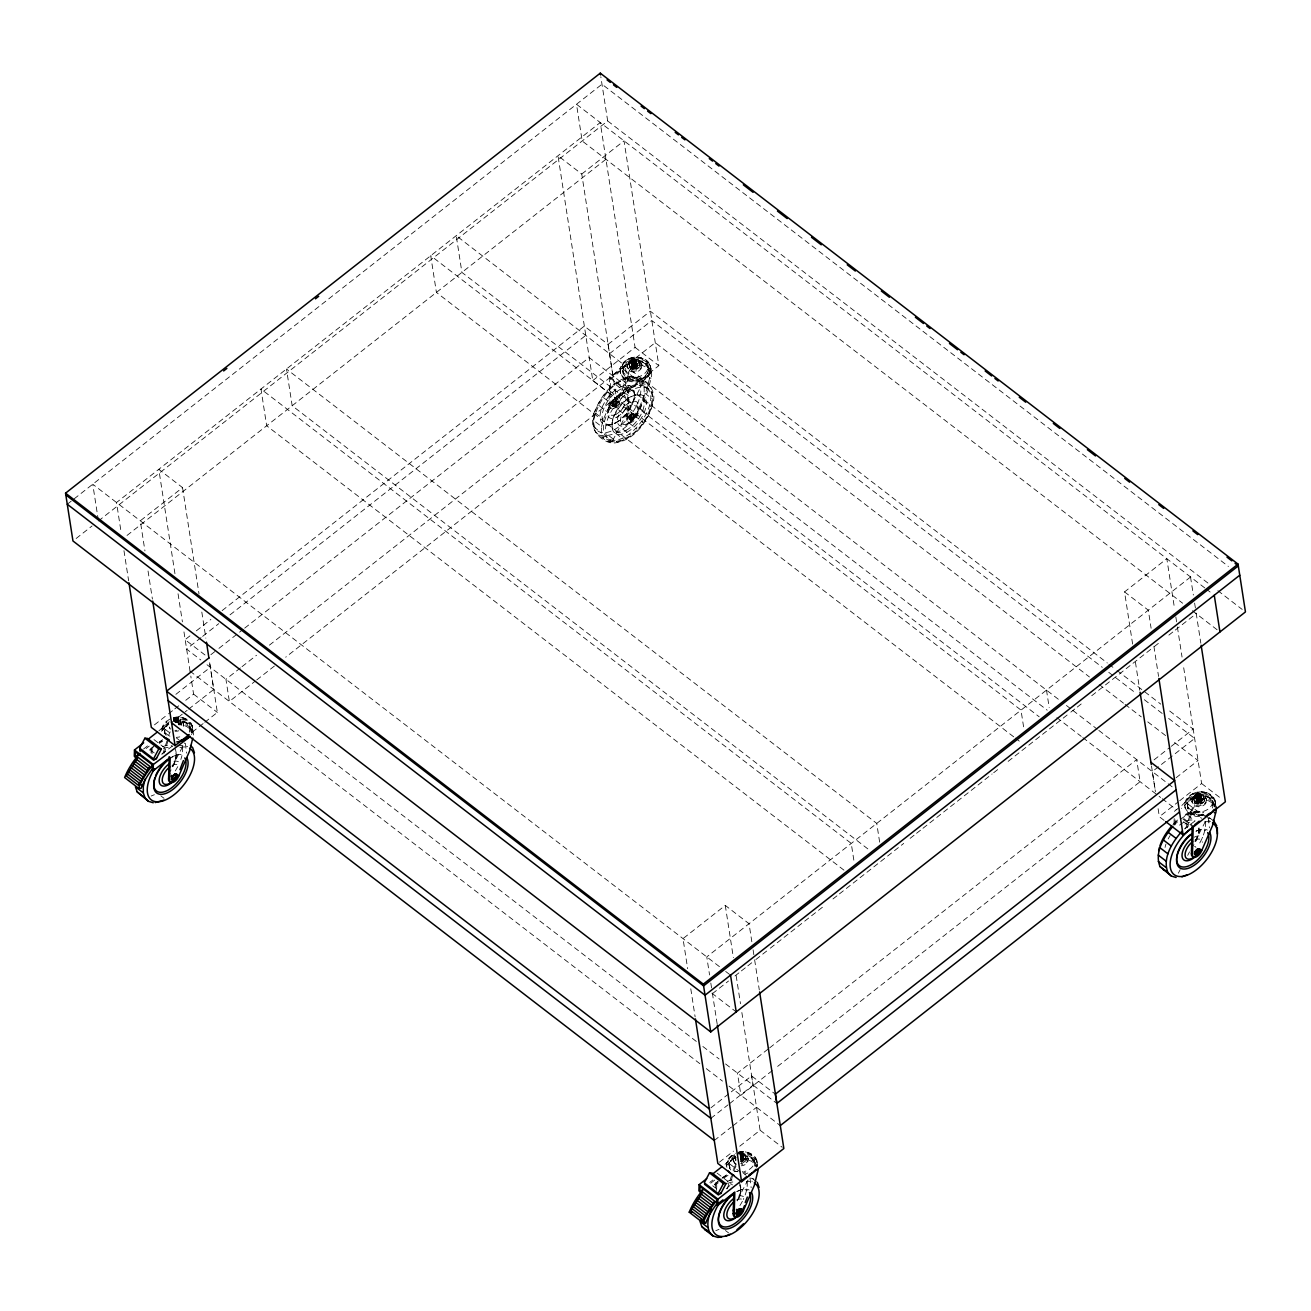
<?xml version="1.0" encoding="UTF-8"?>
<svg xmlns="http://www.w3.org/2000/svg" width="1311" height="1311" viewBox="0 0 1311 1311"><rect width="100%" height="100%" fill="white"/><g stroke="black" fill="none" stroke-linecap="round" stroke-linejoin="round"><path stroke-width="0.75" stroke-dasharray="5 3.75" d="M151.06 752.989L151.224 746.942M152.043 753.759L152.207 747.712M715.675 1187.651L715.888 1179.572M716.609 1190.421L716.838 1182.358M633.311 365.359C625.003 376.126 625.839 390.563 619.218 402.198A6.588 3.409 -52.4 0 1 613.499 408.655A6.588 3.409 -52.4 0 1 609.943 405.935L608.96 405.165L609.762 376.683C618.612 372.504 622.643 362.18 632.263 359.64A15.355 11.799 -8.8 0 1 650.322 373.537C645.815 382.222 634.524 383.549 628.608 391.202L627.805 419.684A6.588 3.409 -52.4 0 0 631.361 422.421A6.588 3.409 -52.4 0 0 637.08 415.948L647.945 390.842L651.026 378.174A15.355 11.799 -8.8 0 0 632.967 364.278L633.311 365.359A13.88 10.668 -8.8 0 1 649.617 377.929L650.977 378.256M609.943 405.935L610.713 378.502C619.447 374.454 623.446 364.343 632.738 361.656A13.88 10.668 -8.8 0 1 649.06 374.225C644.438 382.55 633.393 383.943 627.592 391.497L626.822 418.914L627.805 419.684M1174.033 823.537L1174.263 815.409M1175 824.914L1175.18 819.031M175.969 757.463L176.035 756.136M612.09 423.535L612.155 422.208M634.196 397.528L634.278 396.201M740.584 1192.109L740.649 1190.781M1198.828 832.174L1198.893 830.846M168.005 740.633L164.432 753.055M732.62 1175.279L730.44 1184.062M166.907 741.076L162.761 754.104M649.617 377.929L646.847 389.482L636.081 415.194A6.588 3.409 -52.4 0 1 630.378 421.65A6.588 3.409 -52.4 0 1 626.822 418.914M731.522 1175.721L726.671 1190.568M613.81 399.413A3.687 1.901 -52.4 0 0 610.828 402.674L611.008 403.821A3.687 1.901 -52.4 0 0 612.401 405.787L613.073 405.574C610.926 401.592 617.17 396.463 616.154 402.133M630.968 419.258L632.148 413.506M594.555 411.654C587.721 425.305 597.898 440.578 612.057 443.134C633.639 442.397 649.338 420.438 653.468 400.953C656.074 388.859 644.848 378.912 634 376.519C614.826 377.027 600.831 395.807 594.637 411.49M593.637 420.438C597.882 400.101 616.317 373.488 639.637 378.322L650.961 387.794C657.909 412.015 632.541 445.953 606.714 441.414L595.407 431.942L593.637 426.878L593.637 420.438L601.569 426.55L601.585 432.991L603.339 438.054M601.569 426.55C605.764 406.263 624.577 379.092 647.814 384.647M629.952 418.553L630.116 417.783A3.654 1.885 -52.4 0 1 633.197 414.227L634.885 414.227L635.016 416.652M598.537 435.072C624.298 440.381 650.043 405.853 643.013 381.681M630.116 417.537L629.87 418.34A3.654 1.885 -52.4 0 0 631.591 420.175L634.442 417.767M630.542 417.865L630.296 418.668A3.687 1.901 -52.4 0 0 631.787 420.569L632.361 420.421A3.687 1.901 -52.4 0 0 635.409 417.111L635.655 416.292A3.687 1.901 -52.4 0 0 634.262 414.325L633.59 414.538A3.687 1.901 -52.4 0 0 630.64 417.783M608.96 405.165A6.588 3.409 -52.4 0 0 612.499 407.901A6.588 3.409 -52.4 0 0 618.218 401.428L627.1 374.799L632.869 364.311M1185.619 828.814L1191.715 809.461L1197.598 798.923A15.355 11.799 -8.8 0 1 1214.527 803.856M1187.307 827.765L1192.633 809.624L1197.926 800.021L1197.484 798.973M168.857 734.734L170.184 731.849M733.472 1169.396L735.471 1165.053M734.389 1169.559L735.995 1166.069M172.085 766.804L184.572 742.96M737.634 1199.68L747.876 1180.097A32.185 16.617 -52.4 0 1 752.252 1181.391M1178.343 873.208L1180.211 869.652M1187.668 855.411L1189.536 851.855M1194.944 841.531L1206.12 820.162A32.185 16.617 -52.4 0 1 1210.495 821.456M191.439 734.602L192.078 733.472A15.355 11.799 -8.8 0 0 174.019 719.575M1212.298 808.035L1212.446 807.756A12.749 9.783 -8.8 0 0 1197.467 796.219L1191.043 799.317L1181.408 808.395M615.596 403.247L613.073 405.574M161.581 731.292L168.037 723.672M726.196 1165.954L735.586 1156.515M175.166 722.574A2.933 2.245 -8.8 0 1 177.395 722.492L177.87 720.755M632.164 364.819L632.426 367.26M636.343 361.59L636.589 363.934M742.583 1155.384L742.845 1157.728A2.196 1.688 -8.8 0 1 740.518 1159.612M1196.697 799.595L1197.484 799.382L1197.058 801.906M1200.942 796.154L1201.204 798.596A2.196 1.688 -8.8 0 1 1197.795 800.284A2.196 1.688 -8.8 0 1 1197.926 797.35A2.196 1.688 -8.8 0 1 1201.138 798.71L1201.318 798.563M173.789 721.116L174.543 718.231L180.181 719.215L181.787 725.425L180.754 726.474M628.608 362.475L632.918 359.083L635.688 359.296L638.539 360.083L639.866 364.442L640.145 366.277L638.047 368.26L635.835 369.669L633.066 369.456L630.214 368.686L628.608 362.475L630.214 368.686M632.918 359.083L633.197 360.918L630.23 363.753M635.835 369.669L635.556 367.834L638.523 364.999M740.731 1163.431L742.092 1163.463L741.813 1161.628L744.763 1158.793M739.158 1152.877L744.795 1153.877L746.123 1158.236L746.401 1160.071L742.092 1163.463M1193.223 797.137L1197.533 793.745L1200.302 793.942L1203.17 794.728L1204.481 799.104L1204.776 800.939L1202.662 802.922L1200.466 804.315L1197.697 804.118L1194.829 803.332L1193.223 797.137L1194.829 803.332M1197.533 793.745L1197.812 795.58L1194.862 798.415M1200.466 804.315L1200.171 802.479L1203.137 799.661M629.87 361.344L631.804 359.82M638.883 367.408L636.949 368.932L632.869 365.867M745.14 1161.202L743.206 1162.726M1194.485 796.006L1196.419 794.482M1203.514 802.07L1201.581 803.577M149.733 749.826L154.731 745.271M161.581 754.202L172.216 746.205M714.364 1184.488L718.1 1181.064M715.659 1185.128L718.264 1182.751M726.212 1188.864L730.112 1185.291L726.933 1182.85M1173.853 823.406L1178.835 818.851M1173.902 825.193L1177.802 821.62M1184.439 828.929L1195.075 820.915L1187.143 814.803L1180.408 819.244M614.22 404.804L616.432 400.724L614.089 399.822A3.654 1.885 -52.4 0 0 611.27 403.264L611.09 404.034A3.654 1.885 -52.4 0 0 612.729 405.656L614.105 404.919M633.082 419.323L635.294 415.243L632.951 414.342M67.271 504.243L601.995 84.232L1228.407 566.45M76.136 538.477L92.065 525.957M98.44 520.942L607.681 120.956L600.831 76.775M174.953 573.694L158.795 469.322L182.54 487.61L140.277 520.811L144.947 550.915M581.756 174.035L624.02 140.834L658.827 365.654L616.547 398.855L592.785 380.567L557.994 155.747L581.756 174.035L616.547 398.855M127.02 535.445L605.944 159.27M189.931 635.884L185.097 639.67L205.696 655.533M196.371 630.82L210.858 619.447M222.133 610.598L584.296 326.111L608.058 344.4L612.942 375.88L655.205 342.679L1089.441 676.968M201.042 637.621L186.539 649.011L200.796 659.974M202.648 636.359L218.74 623.675M230.015 614.859L585.738 335.403M210.891 654.681L217.331 649.617M218.937 648.355L243.092 629.395M244.698 628.133L589.163 357.559L1047.178 710.169M608.058 344.4L650.338 311.199L1107.303 662.989M175.871 694.355L210.301 667.299M609.5 353.724L651.78 320.523L1102.272 667.332M154.452 724.868L166.972 715.036M168.545 713.807L173.249 710.12M174.805 708.89L179.509 705.203M185.769 700.287L193.586 694.142L190.8 676.066M592.785 380.567L635.065 347.366L600.258 122.546L116.515 502.506L121.005 531.512M158.893 730.817L170.283 720.903M240.421 667.905L225.934 679.295L229.359 701.451L255.121 681.212M242.027 666.644L256.514 655.271M269.394 645.159L625.134 365.72L628.559 387.876L285.7 657.188M171.462 722.656L187.129 710.349M188.686 709.12L213.742 689.455L209.449 661.694M143.587 748.991L148.241 745.336M146.127 748.532L149.225 746.106M632.721 369.063L636.982 365.72M647.028 363.131L645.946 363.966L645.799 363.049M188.784 723.066L187.702 723.901L187.571 722.984M256.727 679.95L274.425 666.037M192.307 732.095L203.271 723.492M204.827 722.263L217.347 712.43L209.58 662.235M615.088 406.951L619.349 403.608M603.191 437.628L605.321 435.957A32.185 16.617 -52.4 0 1 626.068 391.022A32.185 16.617 -52.4 0 1 649.715 404.87A32.185 16.617 -52.4 0 1 612.794 440.332L608.419 439.038L605.321 435.957M751.842 941.773L749.04 923.698L725.278 905.409L683.015 938.61L687.669 968.714M1132.622 644.094L1124.543 591.9L1166.823 558.699L1174.59 608.878M1190.568 576.987L706.776 956.899L709.562 974.974M712.463 993.623L728.523 981.005M734.963 975.958L739.781 972.172M741.387 970.91L746.205 967.125M747.811 965.863L754.251 960.799M755.857 959.537L768.705 949.443M770.311 948.181L823.341 906.524M832.993 898.953L837.811 895.167M839.417 893.905L903.705 843.415M910.129 838.352L914.947 834.566M916.553 833.304L921.387 829.519M922.993 828.257L992.099 773.982M993.705 772.72L998.523 768.934M1008.159 761.363L1069.235 713.381M1070.841 712.119L1075.659 708.333M1077.265 707.071L1082.083 703.286M1091.735 695.715L1152.795 647.749M1154.417 646.487L1159.235 642.701M1168.871 635.114L1173.689 631.328M1175.295 630.067L1196.189 613.663M768.066 1049.095L737.47 1073.119L740.912 1095.275L773.097 1069.989M769.672 1047.833L1136.67 759.561L1140.111 781.7L774.703 1068.711M710.955 1107.795L729.703 1093.063M731.276 1091.85L751.58 1075.889L775.342 1094.177M1154.057 759.856L1169.723 747.549M1171.28 746.32L1193.19 729.113L1167.265 709.153M710.841 1118.349L728.064 1104.829M729.621 1103.6L753.104 1085.147L751.58 1075.889M714.266 1140.504L731.489 1126.985M733.046 1125.756L756.529 1107.303M1176.082 777.751L1198.008 760.544L1172.083 740.584M719.378 1162.202L733.472 1151.14M739.732 1146.224L760.085 1130.229L741.747 1011.797M1164.102 820.375L1159.35 816.72L1178.13 801.955M1179.703 800.726L1201.613 783.519L1183.292 665.087M1174.377 811.329L1180.359 806.642M1181.85 805.462L1189.896 797.612L1196.877 794.302A15.355 11.799 -8.8 0 1 1215.592 805.101M725.049 1164.283L734.897 1155.548M709.759 1182.424L712.856 1179.998M710.742 1183.194L715.396 1179.539M1197.353 803.725L1201.613 800.382M1211.643 797.776L1210.561 798.628L1210.43 797.694M753.399 1157.711L752.334 1158.563L752.186 1157.629M632.967 419.438L631.263 420.307M159.336 741.895L162.597 739.748M159.237 743.419L162.597 741.19M722.328 1177.622L727.408 1174.312M723.852 1178.065L728.9 1174.738M632.164 362.246L628.887 364.311M636.589 366.523L639.866 364.442M1196.796 796.891L1193.502 798.973M1201.204 801.168L1204.481 799.104M742.845 1160.317L746.123 1158.236M174.543 718.231L173.445 718.854A2.933 2.245 -8.8 0 1 178.247 719.362A2.933 2.245 -8.8 0 1 175.412 722.59M180.41 724.213L181.508 723.59M735.717 1159.563L735.848 1160.579L735.143 1158.105L736.241 1157.482M628.231 359.099A15.355 11.799 -8.8 0 1 650.682 368.588A15.355 11.799 -8.8 0 1 627.297 379.682A15.355 11.799 -8.8 0 1 628.231 359.099L629.001 358.706A13.11 10.062 -8.8 0 1 648.158 366.785A13.11 10.062 -8.8 0 1 628.215 376.257A13.11 10.062 -8.8 0 1 629.001 358.706M1192.863 793.761L1193.633 793.352A13.11 10.062 -8.8 0 1 1212.773 801.447A13.11 10.062 -8.8 0 1 1192.83 810.919A13.11 10.062 -8.8 0 1 1193.633 793.352M1185.455 814.459C1190.568 810.985 1200.122 810.198 1203.678 812.656M151.158 796.023L154.403 794.712M1187.143 814.803L1193.649 812.181L1199.483 811.558L1205.841 816.458M715.773 1230.685L719.018 1229.374M634.278 395.381L635.688 394.939M610.68 424.797L612.073 424.338M176.035 755.333L177.444 754.874M1198.893 830.043L1200.302 829.584M740.649 1189.978L742.059 1189.519M613.876 399.363L614.548 399.15A3.687 1.901 -52.4 0 1 615.941 401.1L611.008 403.821L611.254 403.018A3.687 1.901 -52.4 0 1 614.236 399.74L613.876 399.363A11.225 6.997 66.4 0 0 612.647 405.246L611.975 405.46A3.687 1.901 -52.4 0 1 610.582 403.493A11.389 6.735 11.4 0 1 615.941 401.1L615.695 401.92A3.687 1.901 -52.4 0 1 612.712 405.181L629.919 418.733M742.944 1157.711L742.845 1157.728A2.196 1.688 -8.8 0 0 740.666 1156.22M1203.17 815.049L1199.876 815.491A12.749 9.783 -8.8 0 1 1187.635 806.085L1188.192 803.512A12.749 9.783 -8.8 0 1 1194.37 797.317M734.029 1171.69L737.847 1171.28M640.145 366.277L638.834 361.918L634.737 361.623M181.787 725.425L180.459 721.05L176.379 720.755M1204.776 800.939L1203.449 796.564L1199.368 796.269M746.401 1160.071L745.09 1155.696L740.994 1155.417M629.919 366.851L634.016 367.146M1194.55 801.496L1198.631 801.791M634.377 359.198L636.9 359.64M176.002 718.346L178.525 718.789M1199.008 804.2L1196.484 803.758M740.617 1152.992L743.157 1153.434M634.475 369.636L631.853 369.112M1198.893 793.778L1201.515 794.302M638.949 357.329L639.883 357.51M1203.564 791.991L1204.498 792.155M180.705 717.281L181.639 717.445M745.32 1151.927L746.254 1152.09M636.064 361.705L633.197 360.918M1200.679 796.367L1197.812 795.58M177.69 720.853L174.838 720.067M740.879 1155.171L742.305 1155.499M631.492 366.703L635.556 367.834M1196.107 801.349L1200.171 802.479M616.875 400.396L615.088 400.592A3.654 1.885 -52.4 0 0 612.253 404.017L612.073 404.788A3.654 1.885 -52.4 0 0 613.712 406.426C616.383 405.623 619.284 400.953 615.596 399.38M633.737 413.391L631.968 413.588A3.654 1.885 -52.4 0 0 629.133 417.013L628.952 417.783A3.654 1.885 -52.4 0 0 630.591 419.405C634.803 419.651 633.36 411.507 635.311 414.555M1207.431 817.671L1210.61 818.621M742.272 1171.657L745.435 1172.591M750.777 1178.081L753.956 1179.031M740.387 1161.169L741.813 1161.628M607.681 120.956L1208.119 583.198M1217.87 590.687L1242.205 609.435M1204.76 587.918L576.496 104.257L582.182 140.982L1182.637 603.224M1206.153 588.983L1211.102 592.785M1192.371 610.713L1218.378 630.738M1124.543 591.9L1148.305 610.189L1151.107 628.248M1108.926 664.235L1115.415 669.233M1117.038 670.478L1160.792 704.154M1108.762 672.33L1136.309 693.535M1144.339 699.713L1162.234 713.495M1168.642 718.428L1194.649 738.437L1152.303 771.589L1155.417 791.729M1099.159 684.457L1123.478 703.155M1125.084 704.417L1141.291 716.888M1147.78 721.869L1165.594 735.586M635.065 347.366L658.827 365.654M1201.613 783.519L1222.213 799.366M1197.5 800.529L1201.466 803.577M1058.321 699.238L456.228 235.685L461.914 272.409L1039.197 716.806M1066.433 705.482L1071.284 709.218M1072.906 710.464L1097.209 729.178M1098.831 730.424L1172.919 787.452M1209.217 817.556L1213.986 821.227M634.868 376.912L642.8 383.025L611.5 442.823L603.552 436.71M623.446 369.407L637.834 380.485M645.881 386.811L647.863 388.335M1188.061 804.069L1202.449 815.147M644.766 386.745L652.714 392.858M629.018 377.535L636.966 383.648M1193.649 812.181L1201.581 818.293M644.783 393.185L652.731 399.298M622.512 380.157L630.46 386.27M1056.895 717.658L1081.198 736.356M1082.82 737.618L1160.596 797.481M1162.169 798.694L1176.344 809.608M643.062 400.543L650.993 406.656M609.762 376.683L628.608 391.202M1183.8 818.588L1191.666 824.652M610.713 378.502L627.592 391.497M1183.014 819.064L1192.207 826.159M615.793 384.582L623.725 390.694M1183.587 821.686L1188.34 825.356M639.702 408.327L647.65 414.456M609.287 390.531L617.219 396.643M618.218 401.428L619.218 402.198M636.081 415.194L637.08 415.948M616.449 401.002L633.311 413.981M634.95 416.029L642.898 422.142M641.587 421.372L643.57 422.896M603.47 397.594L611.401 403.706M611.614 405.574L612.614 406.344M629.493 419.323L630.476 420.094M609.926 407.95L610.91 408.721M627.789 421.7L628.772 422.47M629.133 423.076L637.064 429.189M598.717 405.279L606.649 411.392M622.627 429.025L630.575 435.137M595.358 413.08L603.306 419.192M1013.698 736.831L436.416 292.435L430.729 255.711L1020.99 710.087L1023.989 729.424M1015.32 738.077L1020.187 741.829M615.891 433.466L623.839 439.578M609.386 436.088L617.334 442.2M593.637 426.878L601.585 432.991M608.419 439.038L610.402 440.562M867.833 848.889L292.173 405.738L286.486 369.014L876.748 823.39L879.73 842.727M843.956 870.16L266.674 425.764L260.987 389.039L851.249 843.415L854.231 862.753M719.444 966.649L92.753 484.218L98.145 519.009M725.671 971.451L730.538 975.187M711.873 993.181L736.225 1011.912M207.023 664.743L696.403 1041.491M702.876 1046.489L719.083 1058.96M725.557 1063.942L776.866 1103.436M189.964 671.117L699.828 1063.647M706.301 1068.629L722.508 1081.116M728.998 1086.098L780.291 1125.592M193.586 694.142L217.347 712.43M760.085 1130.229L782.257 1147.305M752.563 1178.704L757.332 1182.375M742.829 1172.722L746.008 1175.164M165.202 729.342L170.004 733.046M176.395 737.962L179.591 740.42M729.817 1164.004L741.01 1172.608M154.01 739.617L167.824 750.253M717.101 1173.099L732.439 1184.898M151.044 750.482L154.223 752.924M712.725 1185.8L717.346 1189.372M160.843 795.843L164.006 798.301M725.458 1230.505L728.621 1232.946M1203.318 795.695L1203.908 797.645M1194.305 799.972L1193.715 798.006M1194.682 802.381L1194.092 800.415M638.703 361.033L639.293 363M629.69 365.31L629.083 363.344M630.067 367.719L629.46 365.769M744.943 1154.827L745.549 1156.777M735.946 1159.104L735.16 1157.138M180.328 720.165L180.918 722.132M1208.218 818.015L1209.414 827.831M749.974 1177.95L751.17 1187.766M185.359 743.304L186.555 753.12M735.815 1159.35L735.34 1157.138M1190.503 576.938L1193.371 595.047M1194.616 603.076L1195.861 611.106M1196.173 613.122L1200.827 643.226M1214.92 800.185L1215.068 801.103M1206.431 799.268A7.309 5.621 -8.8 0 1 1196.074 805.495A7.309 5.621 -8.8 0 1 1195.026 795.81A7.309 5.621 -8.8 0 1 1206.431 799.268L1206.579 800.185A7.309 5.621 -8.8 0 1 1196.222 806.412A7.309 5.621 -8.8 0 1 1195.173 796.744A7.309 5.621 -8.8 0 1 1206.579 800.185M1175.836 616.907L1177.065 624.937M1177.376 626.953L1182.047 657.057M1203.17 794.728L1203.449 796.564M1198.746 795.433L1199.745 801.906M1191.928 801.119L1192.076 802.037M1185.128 807.379L1185.275 808.297M1153.909 646.323L1158.563 676.427M1135.424 662.153L1139.767 690.258M1151.5 766.05L1155.319 790.631M1158.105 808.69L1159.35 816.72M1046.489 690.061L1049.177 707.465M753.088 949.803L754.317 957.833M754.628 959.832L759.298 989.936M650.305 365.523L650.453 366.457M641.816 364.605A7.309 5.621 -8.8 0 1 631.46 370.833A7.309 5.621 -8.8 0 1 630.411 361.164A7.309 5.621 -8.8 0 1 641.816 364.605L641.964 365.54A7.309 5.621 -8.8 0 1 631.591 371.767A7.309 5.621 -8.8 0 1 630.558 362.082A7.309 5.621 -8.8 0 1 641.964 365.54M725.278 905.409L733.357 957.604M736.159 975.663L740.502 1003.767M638.539 360.083L638.834 361.918M634.131 360.771L635.13 367.244M756.676 1160.12L756.824 1161.038M627.297 366.457L627.445 367.391M740.207 1153.746A7.309 5.621 -8.8 0 1 748.073 1158.4L748.204 1159.334A7.309 5.621 -8.8 0 1 741.567 1165.84M744.795 1153.877L745.09 1155.696M620.513 372.717L620.66 373.651M740.092 1154.696L741.239 1162.103M710.808 983.004L712.053 991.034M712.365 993.033L717.346 1025.153M734.865 1156.269L735.143 1158.105M733.554 1160.251L733.701 1161.169M690.782 988.789L695.125 1016.894M182.54 487.61L199.026 593.998M201.812 612.057L205.86 638.162M178.05 593.768L182.409 621.873M183.966 631.902L190.488 674.067M192.061 725.458L192.209 726.392M183.458 723.754L183.589 724.672M180.181 719.215L180.459 721.05M175.199 718.199L175.772 721.902M148.045 570.99L152.404 599.094M123.971 550.686L128.642 580.806M1215.215 802.053L1215.92 806.675M1213.92 803.315L1214.494 807.019A13.88 10.668 -8.8 0 0 1197.926 800.021M1212.528 801.726L1212.675 802.66M1197.205 795.384L1197.353 796.318A13.88 10.668 -8.8 0 1 1214.265 806.085M1193.829 796.58L1193.977 797.498M1190.896 798.383L1191.043 799.317M1188.602 800.677L1188.749 801.611M1187.34 802.709L1187.471 803.643M1187.815 807.691L1187.946 808.608M650.6 367.391L651.305 372.013M649.306 368.67L649.879 372.373M647.913 367.08L648.06 367.998M648.912 373.291L649.06 374.225M647.405 375.929L647.552 376.863M645.11 378.24L645.258 379.158M642.177 380.043L642.324 380.96M756.971 1161.972L757.676 1166.61M632.59 360.738L632.738 361.656M755.677 1163.25L756.25 1166.954A13.88 10.668 -8.8 0 0 743.271 1159.465M754.3 1161.661L754.431 1162.595M629.214 361.918L629.362 362.852M626.281 363.737L626.412 364.655M623.97 366.031L624.118 366.949M622.709 368.047L622.856 368.981M623.184 373.029L623.331 373.963M628.854 412.604L629.133 414.456M732.652 1158.318L732.8 1159.252M730.358 1160.612L730.506 1161.546M729.096 1162.644L729.227 1163.578M729.571 1167.626L729.719 1168.543A12.749 9.783 -8.8 0 1 729.391 1166.02L729.948 1163.447A12.749 9.783 -8.8 0 1 736.126 1157.252M192.356 727.326L193.061 731.964M191.062 728.605L191.635 732.308A13.88 10.668 -8.8 0 0 178.657 724.803A2.933 2.245 -8.8 0 0 175.051 721.837M189.669 727.015L189.816 727.933M165.743 725.966L165.874 726.9M164.465 727.998L164.612 728.916M164.957 732.98L165.088 733.898A12.749 9.783 -8.8 0 1 164.776 731.358L165.317 728.801A12.749 9.783 -8.8 0 1 168.808 724.262M639.588 381.042L639.735 381.976M1204.153 799.038L1204.285 800.054M745.795 1158.17L745.91 1159.203M639.539 364.392L639.67 365.408M181.18 723.525L181.295 724.541M742.518 1155.712A12.749 9.783 -8.8 0 1 754.759 1165.135M742.698 1155.761A13.88 10.668 -8.8 0 1 756.021 1166.02M738.634 1154.237A15.355 11.799 -8.8 0 1 757.348 1165.037M743.321 1158.318A15.355 11.799 -8.8 0 1 756.283 1163.791M739.699 1153.68A2.196 1.688 -8.8 0 1 742.321 1154.778A12.749 9.783 -8.8 0 1 754.054 1166.774M747.876 1172.968A12.749 9.783 -8.8 0 1 744.779 1174.05M730.735 1169.953A12.749 9.783 -8.8 0 1 735.979 1156.335M739.47 1184.931A21.943 11.34 -52.4 0 1 737.405 1201.581M728.047 1183.292A21.943 11.34 -52.4 0 1 734.373 1181.948M747.041 1181.473A32.185 16.617 -52.4 0 1 743.288 1199.483M742.387 1201.269A32.185 16.617 -52.4 0 1 739.912 1205.546M714.511 1184.947A32.185 16.617 -52.4 0 1 720.46 1179.507M722 1178.343A32.185 16.617 -52.4 0 1 726.638 1175.426M739.47 1183.112A23.401 12.094 -52.4 0 1 737.274 1200.892M727.277 1181.375A23.401 12.094 -52.4 0 1 734.045 1179.933M736.651 1200.057A11.832 6.113 -52.4 0 1 742.419 1199.45M738.617 1196.074A14.634 7.555 -52.4 0 1 744.435 1197.812M746.385 1181.801A32.185 16.617 -52.4 0 1 749.859 1181.637M737.716 1191.273A23.401 12.094 -52.4 0 1 749.138 1190.044M736.585 1191.617A21.943 11.34 -52.4 0 1 747.286 1190.47M738.568 1152.172A13.11 10.062 -8.8 0 1 754.218 1158.777A13.11 10.062 -8.8 0 1 744.435 1171.51M737.683 1171.755A13.11 10.062 -8.8 0 1 728.523 1163.627A13.11 10.062 -8.8 0 1 735.389 1153.287M738.355 1152.369A15.355 11.799 -8.8 0 1 756.398 1166.266M726.884 1167.314A15.355 11.799 -8.8 0 1 734.619 1153.696M738.503 1153.303A15.355 11.799 -8.8 0 1 756.545 1167.2M726.655 1165.184A15.355 11.799 -8.8 0 1 734.75 1154.614M740.912 1157.171A2.802 2.147 -8.8 0 1 743.583 1159.235A2.802 2.147 -8.8 0 1 740.715 1161.497M740.6 1157.449A1.917 1.475 -8.8 0 1 742.649 1158.678A1.917 1.475 -8.8 0 1 740.895 1160.366M740.797 1156.269A2.933 2.245 -8.8 0 1 743.599 1158.432A2.933 2.245 -8.8 0 1 740.584 1160.809M740.486 1156.712A1.917 1.475 -8.8 0 1 742.534 1157.941A1.917 1.475 -8.8 0 1 740.781 1159.629M740.354 1159.17A2.802 2.147 -8.8 0 0 743.239 1156.908A2.802 2.147 -8.8 0 0 740.551 1154.844A2.196 1.688 -8.8 0 1 740.879 1158.252M740.682 1155.532A2.933 2.245 -8.8 0 1 743.484 1157.695A2.933 2.245 -8.8 0 1 740.469 1160.071M740.371 1155.974A1.917 1.475 -8.8 0 1 742.419 1157.203A1.917 1.475 -8.8 0 1 740.666 1158.891M739.06 1153.221A2.196 1.688 -8.8 0 1 742.141 1153.926A2.196 1.688 -8.8 0 1 740.584 1156.269M739.388 1152.172A2.933 2.245 -8.8 0 1 742.878 1153.647A2.933 2.245 -8.8 0 1 740.699 1156.499M738.765 1153.074A2.933 2.245 -8.8 0 1 742.862 1154.008A2.933 2.245 -8.8 0 1 740.797 1157.138M738.962 1152.582A2.196 1.688 -8.8 0 1 742.026 1153.287A2.196 1.688 -8.8 0 1 740.486 1155.63M740.649 1155.335A2.933 2.245 -8.8 0 1 743.452 1157.498A2.933 2.245 -8.8 0 1 740.436 1159.858M740.748 1156.023A2.933 2.245 -8.8 0 1 743.566 1158.187A2.933 2.245 -8.8 0 1 740.551 1160.546M740.633 1160.35A2.196 1.688 -8.8 0 0 742.895 1158.58A2.196 1.688 -8.8 0 0 740.781 1156.957A2.196 1.688 -8.8 0 0 742.321 1154.778M740.862 1156.761A2.933 2.245 -8.8 0 1 743.681 1158.924A2.933 2.245 -8.8 0 1 740.666 1161.3M740.748 1161.12A2.196 1.688 -8.8 0 0 743.009 1159.334A2.196 1.688 -8.8 0 0 740.895 1157.711A2.933 2.245 -8.8 0 0 742.96 1154.663A2.933 2.245 -8.8 0 0 738.863 1153.713M740.977 1157.498A2.933 2.245 -8.8 0 1 743.796 1159.661A2.933 2.245 -8.8 0 1 740.781 1162.038A3.654 2.802 -8.8 0 0 744.451 1159.203A3.654 2.802 -8.8 0 0 740.944 1156.499M740.453 1158.514A2.196 1.688 -8.8 0 1 743.108 1159.842A2.196 1.688 -8.8 0 1 740.862 1161.841M740.568 1155.581A2.196 1.688 -8.8 0 1 740.977 1158.891M740.453 1154.041A2.933 2.245 -8.8 0 1 740.994 1158.465M740.928 1154.335A2.196 1.688 -8.8 0 1 740.781 1157.613M740.354 1154.663A7.309 5.621 -8.8 0 1 748.204 1159.334M736.258 1164.856A7.309 5.621 -8.8 0 1 735.405 1156.957M748.073 1158.4A7.309 5.621 -8.8 0 1 741.42 1164.922M736.11 1163.939A7.309 5.621 -8.8 0 1 734.226 1157.334M1203.023 814.115A12.749 9.783 -8.8 0 1 1187.504 806.019A12.749 9.783 -8.8 0 1 1201.728 794.843A12.749 9.783 -8.8 0 1 1212.298 806.839M1198.811 828.159A21.943 11.34 -52.4 0 1 1192.682 846.464M1184.898 824.045A21.943 11.34 -52.4 0 1 1192.617 822.013M1205.284 821.538A32.185 16.617 -52.4 0 1 1198.156 845.611M1172.755 825.012A32.185 16.617 -52.4 0 1 1178.704 819.572M1184.882 815.508A32.185 16.617 -52.4 0 1 1202.793 815.688M1199.024 827.896A23.401 12.094 -52.4 0 1 1195.501 840.957M1165.053 847.447A23.401 12.094 -52.4 0 1 1165.938 844.12M1168.183 838.925A23.401 12.094 -52.4 0 1 1170.199 835.468M1179.556 825.127A23.401 12.094 -52.4 0 1 1195.468 820.948M1194.567 846.66A2.933 1.508 -52.4 0 1 1195.878 847.43M1204.612 821.866A32.185 16.617 -52.4 0 1 1211.151 822.358M1194.895 840.122A11.832 6.113 -52.4 0 1 1202.384 842.35M1194.141 837.237A14.634 7.555 -52.4 0 1 1202.679 837.876M1195.96 831.338A23.401 12.094 -52.4 0 1 1207.365 830.109M1196.206 831.01A21.943 11.34 -52.4 0 1 1205.53 830.535M1203.465 815.114A15.355 11.799 -8.8 0 1 1184.882 806.38A15.355 11.799 -8.8 0 1 1199.237 791.991A15.355 11.799 -8.8 0 1 1215.313 803.233M1199.631 816.589A15.355 11.799 -8.8 0 1 1184.898 805.249A15.355 11.799 -8.8 0 1 1200.712 792.827A15.355 11.799 -8.8 0 1 1215.444 804.167M174.494 721.591A13.88 10.668 -8.8 0 1 191.406 731.358M174.609 721.509A12.749 9.783 -8.8 0 1 189.587 733.046M193.454 735.012A15.355 11.799 -8.8 0 0 178.706 723.672A2.933 2.245 -8.8 0 0 174.56 721.034M174.461 720.591A12.749 9.783 -8.8 0 1 189.439 732.112M166.104 735.307A12.749 9.783 -8.8 0 1 168.66 723.328M175.953 753.448A21.943 11.34 -52.4 0 1 169.824 771.737M163.433 748.647A21.943 11.34 -52.4 0 1 169.758 747.286M182.426 746.828A32.185 16.617 -52.4 0 1 180.852 759.479M177.772 766.624A32.185 16.617 -52.4 0 1 175.297 770.884M149.88 750.302A32.185 16.617 -52.4 0 1 155.845 744.845M158.926 742.616A32.185 16.617 -52.4 0 1 162.023 740.781M174.855 748.466A23.401 12.094 -52.4 0 1 172.642 766.23M162.662 746.729A23.401 12.094 -52.4 0 1 172.61 746.221M177.903 746.025A32.185 16.617 -52.4 0 1 187.637 746.746M172.036 765.411A11.832 6.113 -52.4 0 1 178.935 765.919M173.986 761.429A14.634 7.555 -52.4 0 1 178.411 761.757M179.902 747.549A32.185 16.617 -52.4 0 1 185.244 746.975M168.611 759.577A23.401 12.094 -52.4 0 1 184.507 755.398M171.97 756.955A21.943 11.34 -52.4 0 1 179.689 754.939M173.953 717.51A13.11 10.062 -8.8 0 1 189.358 729.358M179.82 736.864A13.11 10.062 -8.8 0 1 176.428 737.323M169.971 736.192A13.11 10.062 -8.8 0 1 170.774 718.641M190.669 722.656A15.355 11.799 -8.8 0 1 191.783 731.62M161.892 729.604A15.355 11.799 -8.8 0 1 166.743 721.034M173.74 717.723A15.355 11.799 -8.8 0 1 188.358 720.28M173.871 718.641A15.355 11.799 -8.8 0 1 191.93 732.538M162.04 730.522A15.355 11.799 -8.8 0 1 166.89 721.968M178.312 722.951A2.933 2.245 -8.8 0 1 179.099 724.524A2.933 2.245 -8.8 0 0 178.394 723.443M175.051 722.295A1.917 1.475 -8.8 0 1 177.837 722.967A1.917 1.475 -8.8 0 0 175.756 721.312M173.626 719.215A2.196 1.688 -8.8 0 1 177.395 719.083A2.196 1.688 -8.8 0 1 175.395 721.705M173.429 718.149A2.933 2.245 -8.8 0 1 178.149 718.723A2.933 2.245 -8.8 0 1 175.313 721.951M173.888 718.215A2.196 1.688 -8.8 0 1 177.411 718.641A2.196 1.688 -8.8 0 1 175.297 721.05A2.196 1.688 -8.8 0 1 178.067 722.541M174.724 721.017A2.196 1.688 -8.8 0 1 173.773 720.608M175.477 721.64A2.196 1.688 -8.8 0 1 178.099 722.754M175.379 721.476A2.933 2.245 -8.8 0 1 178.82 724.131M175.592 722.394A2.196 1.688 -8.8 0 1 177.69 722.754A2.196 1.688 -8.8 0 0 176.936 720.476A2.196 1.688 -8.8 0 0 173.921 721.197M178.722 723.148A2.933 2.245 -8.8 0 1 179.05 724.278M173.74 720.132A2.933 2.245 -8.8 0 1 178.198 722.705A2.933 2.245 -8.8 0 0 175.494 722.214A2.196 1.688 -8.8 0 0 177.493 719.723A2.196 1.688 -8.8 0 0 173.724 719.87M173.822 720.558A2.196 1.688 -8.8 0 1 177.28 720.083A2.196 1.688 -8.8 0 1 176.706 722.771M173.642 719.444A2.933 2.245 -8.8 0 1 177.755 719.297A2.933 2.245 -8.8 0 1 177.608 722.492M173.871 720.444A7.309 5.621 -8.8 0 1 181.721 721.46A7.309 5.621 -8.8 0 1 182.917 727.605M178.804 730.768A7.309 5.621 -8.8 0 1 175.051 731.243M170.364 729.195A7.309 5.621 -8.8 0 1 169.496 727.933M175.379 721.968A3.654 2.802 -8.8 0 1 179.836 724.541M173.74 719.51A7.309 5.621 -8.8 0 1 182.18 721.083A7.309 5.621 -8.8 0 1 181.754 727.982M176.805 730.26A7.309 5.621 -8.8 0 1 174.904 730.309M170.217 728.277A7.309 5.621 -8.8 0 1 169.348 727.015M633.164 414.21L632.361 420.421A11.225 6.997 66.4 0 0 633.59 414.538L633.164 414.21M623.561 368.85L623.02 371.423A12.749 9.783 -8.8 0 0 635.245 380.846L638.539 380.387A12.749 9.783 -8.8 0 0 646.454 375.52L647.831 373.111A12.749 9.783 -8.8 0 0 632.852 361.574L629.739 362.672A12.749 9.783 -8.8 0 0 623.561 368.85M635.212 415.964L630.296 418.668A11.389 6.735 11.4 0 0 635.655 416.292L635.229 415.964M632.426 413.915L631.886 414.145A2.933 1.508 -52.4 0 0 629.542 417.193A2.933 1.508 -52.4 0 0 630.804 418.799L631.345 418.586A2.933 1.508 -52.4 0 0 633.688 415.521A2.933 1.508 -52.4 0 0 632.426 413.915M1197.697 802.119A2.802 2.147 -8.8 0 0 1201.958 800.087A2.933 2.245 -8.8 0 0 1197.812 798.333A2.933 2.245 -8.8 0 0 1197.648 802.25A2.933 2.245 -8.8 0 0 1202.089 800.136A2.802 2.147 -8.8 0 0 1197.877 798.366A2.802 2.147 -8.8 0 0 1197.697 802.119M1197.926 801.005A1.917 1.475 -8.8 0 0 1200.991 799.874A1.917 1.475 -8.8 0 0 1198.418 798.448A1.917 1.475 -8.8 0 0 1197.926 801.005A2.196 1.688 -8.8 0 0 1201.253 799.448A2.196 1.688 -8.8 0 0 1198.041 798.088A2.196 1.688 -8.8 0 0 1197.91 801.037M1197.517 801.414A2.933 2.245 -8.8 0 0 1201.958 799.3A2.933 2.245 -8.8 0 0 1197.68 797.498A2.933 2.245 -8.8 0 0 1197.517 801.414M1197.812 800.267A1.917 1.475 -8.8 0 0 1200.876 799.136A1.917 1.475 -8.8 0 0 1198.303 797.711A1.917 1.475 -8.8 0 0 1197.812 800.267M1197.336 799.792A2.802 2.147 -8.8 0 0 1201.597 797.776A2.802 2.147 -8.8 0 0 1197.517 796.056A2.933 2.245 -8.8 0 0 1197.287 799.939A2.933 2.245 -8.8 0 0 1201.728 797.825A2.933 2.245 -8.8 0 0 1197.451 796.006A2.802 2.147 -8.8 0 0 1197.336 799.792M1197.402 800.677A2.933 2.245 -8.8 0 0 1201.843 798.563A2.933 2.245 -8.8 0 0 1197.566 796.76A2.933 2.245 -8.8 0 0 1197.402 800.677M1197.697 799.53A1.917 1.475 -8.8 0 0 1200.761 798.399A1.917 1.475 -8.8 0 0 1198.188 796.957A1.917 1.475 -8.8 0 0 1197.697 799.53M1197.287 797.022A2.196 1.688 -8.8 0 0 1200.63 795.433A2.196 1.688 -8.8 0 0 1197.435 794.089A2.196 1.688 -8.8 0 0 1197.287 797.022M1196.861 797.203A2.933 2.245 -8.8 0 0 1201.318 795.089A2.933 2.245 -8.8 0 0 1197.041 793.286A2.933 2.245 -8.8 0 0 1196.861 797.203M1197.402 797.662A2.196 1.688 -8.8 0 0 1200.729 796.088A2.196 1.688 -8.8 0 0 1197.533 794.728A2.196 1.688 -8.8 0 0 1197.402 797.662M1197.058 798.497A2.933 2.245 -8.8 0 0 1201.515 796.383A2.933 2.245 -8.8 0 0 1197.238 794.564A2.933 2.245 -8.8 0 0 1197.058 798.497M1196.959 797.842A2.933 2.245 -8.8 0 0 1201.417 795.728A2.933 2.245 -8.8 0 0 1197.14 793.925A2.933 2.245 -8.8 0 0 1196.959 797.842M1197.189 796.383A2.196 1.688 -8.8 0 0 1200.532 794.794A2.196 1.688 -8.8 0 0 1197.32 793.434A2.196 1.688 -8.8 0 0 1197.189 796.383M1197.697 799.644A2.196 1.688 -8.8 0 0 1201.04 798.055A2.196 1.688 -8.8 0 0 1197.828 796.711A2.196 1.688 -8.8 0 0 1197.697 799.644M1197.369 800.464A2.933 2.245 -8.8 0 0 1201.81 798.35A2.933 2.245 -8.8 0 0 1197.549 796.547A2.933 2.245 -8.8 0 0 1197.369 800.464M1197.467 801.168A2.933 2.245 -8.8 0 0 1201.925 799.054A2.933 2.245 -8.8 0 0 1197.648 797.235A2.933 2.245 -8.8 0 0 1197.467 801.168M1198.025 801.791A2.196 1.688 -8.8 0 0 1201.368 800.202A2.196 1.688 -8.8 0 0 1198.172 798.841A2.196 1.688 -8.8 0 0 1198.025 801.791M1197.697 802.643A2.933 2.245 -8.8 0 0 1202.154 800.529A2.933 2.245 -8.8 0 0 1197.877 798.727A2.933 2.245 -8.8 0 0 1197.697 802.643M1198.139 802.512A2.196 1.688 -8.8 0 0 1201.482 800.923A2.196 1.688 -8.8 0 0 1198.27 799.563A2.196 1.688 -8.8 0 0 1198.139 802.512M1197.598 799.005A2.196 1.688 -8.8 0 0 1200.942 797.416A2.196 1.688 -8.8 0 0 1197.73 796.056A2.196 1.688 -8.8 0 0 1197.598 799.005M1197.172 799.186A2.933 2.245 -8.8 0 0 1201.613 797.072A2.933 2.245 -8.8 0 0 1197.336 795.269A2.933 2.245 -8.8 0 0 1197.172 799.186M1197.5 798.366A2.196 1.688 -8.8 0 0 1200.843 796.777A2.196 1.688 -8.8 0 0 1197.631 795.416A2.196 1.688 -8.8 0 0 1197.5 798.366M1197.254 802.709A3.654 2.802 -8.8 0 0 1202.81 800.054A3.654 2.802 -8.8 0 0 1197.467 797.809A3.654 2.802 -8.8 0 0 1197.254 802.709M178.362 723.098A2.802 2.147 -8.8 0 0 173.937 720.903A2.933 2.245 -8.8 0 1 178.493 723.18M628.821 378.813A12.749 9.783 -8.8 0 0 648.224 369.62A12.749 9.783 -8.8 0 0 629.608 361.738A12.749 9.783 -8.8 0 0 628.821 378.813M614.466 405.591A2.933 1.508 -52.4 0 0 616.727 401.281A2.933 1.508 -52.4 0 0 613.04 403.247A2.933 1.508 -52.4 0 0 614.466 405.591M616.94 407.508A2.933 1.508 -52.4 0 0 619.202 403.182A2.933 1.508 -52.4 0 0 615.514 405.148A2.933 1.508 -52.4 0 0 616.94 407.508M626.101 438.89A32.185 16.617 -52.4 0 0 650.961 391.415A32.185 16.617 -52.4 0 0 610.352 413.047A32.185 16.617 -52.4 0 0 626.101 438.89M616.154 422.699A21.943 11.34 -52.4 0 0 633.098 390.334A21.943 11.34 -52.4 0 0 605.403 405.099A21.943 11.34 -52.4 0 0 616.154 422.699M616.842 417.16A14.634 7.555 -52.4 0 0 628.133 395.578A14.634 7.555 -52.4 0 0 609.681 405.41A14.634 7.555 -52.4 0 0 616.842 417.16M615.023 423.06A23.401 12.094 -52.4 0 0 633.098 388.531A23.401 12.094 -52.4 0 0 603.552 404.263A23.401 12.094 -52.4 0 0 615.023 423.06M616.121 414.227A11.832 6.113 -52.4 0 0 625.249 396.791A11.832 6.113 -52.4 0 0 610.336 404.738A11.832 6.113 -52.4 0 0 616.121 414.227M614.187 429.713A32.185 16.617 -52.4 0 0 639.047 382.238A32.185 16.617 -52.4 0 0 598.439 403.886A32.185 16.617 -52.4 0 0 614.187 429.713M626.756 424.797A14.634 7.555 -52.4 0 0 638.064 403.214A14.634 7.555 -52.4 0 0 619.595 413.047A14.634 7.555 -52.4 0 0 626.756 424.797M628.854 416.669A2.933 1.508 -52.4 0 0 631.115 412.359A2.933 1.508 -52.4 0 0 627.428 414.325A2.933 1.508 -52.4 0 0 628.854 416.669M628.035 423.437A11.832 6.113 -52.4 0 0 637.179 405.984A11.832 6.113 -52.4 0 0 622.25 413.932A11.832 6.113 -52.4 0 0 628.035 423.437M626.92 432.22A23.401 12.094 -52.4 0 0 645.012 397.692A23.401 12.094 -52.4 0 0 615.465 413.44A23.401 12.094 -52.4 0 0 626.92 432.22M626.068 430.352A21.943 11.34 -52.4 0 0 643.029 397.987A21.943 11.34 -52.4 0 0 615.334 412.736A21.943 11.34 -52.4 0 0 626.068 430.352M627.445 380.616A15.355 11.799 -8.8 0 0 650.83 369.505A15.355 11.799 -8.8 0 0 628.379 360.033A15.355 11.799 -8.8 0 0 627.445 380.616M633.082 367.457A2.802 2.147 -8.8 0 0 637.343 365.441A2.802 2.147 -8.8 0 0 633.246 363.721A2.802 2.147 -8.8 0 0 633.082 367.457M633.311 366.343A1.917 1.475 -8.8 0 0 636.376 365.212A1.917 1.475 -8.8 0 0 633.787 363.786A1.917 1.475 -8.8 0 0 633.311 366.343M632.885 366.752A2.933 2.245 -8.8 0 0 637.343 364.638A2.933 2.245 -8.8 0 0 633.066 362.836A2.933 2.245 -8.8 0 0 632.885 366.752M633.197 365.605A1.917 1.475 -8.8 0 0 636.261 364.474A1.917 1.475 -8.8 0 0 633.672 363.049A1.917 1.475 -8.8 0 0 633.197 365.605A2.196 1.688 -8.8 0 0 636.523 364.048A2.196 1.688 -8.8 0 0 633.311 362.688A2.196 1.688 -8.8 0 0 633.18 365.638M632.721 365.146A2.802 2.147 -8.8 0 0 636.982 363.114A2.802 2.147 -8.8 0 0 632.885 361.394A2.802 2.147 -8.8 0 0 632.721 365.146M632.771 366.015A2.933 2.245 -8.8 0 0 637.228 363.901A2.933 2.245 -8.8 0 0 632.951 362.098A2.933 2.245 -8.8 0 0 632.771 366.015M633.082 364.868A1.917 1.475 -8.8 0 0 636.146 363.737A1.917 1.475 -8.8 0 0 633.557 362.311A1.917 1.475 -8.8 0 0 633.082 364.868M632.672 362.377A2.196 1.688 -8.8 0 0 636.015 360.787A2.196 1.688 -8.8 0 0 632.803 359.427A2.196 1.688 -8.8 0 0 632.672 362.377M632.246 362.557A2.933 2.245 -8.8 0 0 636.687 360.443A2.933 2.245 -8.8 0 0 632.41 358.624A2.933 2.245 -8.8 0 0 632.246 362.557M632.771 363.016A2.196 1.688 -8.8 0 0 636.114 361.426A2.196 1.688 -8.8 0 0 632.902 360.066A2.196 1.688 -8.8 0 0 632.771 363.016M632.443 363.835A2.933 2.245 -8.8 0 0 636.884 361.721A2.933 2.245 -8.8 0 0 632.623 359.919A2.933 2.245 -8.8 0 0 632.443 363.835M632.344 363.196A2.933 2.245 -8.8 0 0 636.785 361.082A2.933 2.245 -8.8 0 0 632.508 359.28A2.933 2.245 -8.8 0 0 632.344 363.196M632.574 361.721A2.196 1.688 -8.8 0 0 635.917 360.148A2.196 1.688 -8.8 0 0 632.705 358.788A2.196 1.688 -8.8 0 0 632.574 361.721M633.082 364.999A2.196 1.688 -8.8 0 0 636.425 363.409A2.196 1.688 -8.8 0 0 633.213 362.049A2.196 1.688 -8.8 0 0 633.082 364.999M632.738 365.818A2.933 2.245 -8.8 0 0 637.195 363.704A2.933 2.245 -8.8 0 0 632.918 361.902A2.933 2.245 -8.8 0 0 632.738 365.818M632.852 366.506A2.933 2.245 -8.8 0 0 637.31 364.392A2.933 2.245 -8.8 0 0 633.033 362.59A2.933 2.245 -8.8 0 0 632.852 366.506M633.295 366.375A2.196 1.688 -8.8 0 0 636.638 364.786A2.196 1.688 -8.8 0 0 633.426 363.442A2.196 1.688 -8.8 0 0 633.295 366.375M632.967 367.244A2.933 2.245 -8.8 0 0 637.425 365.13A2.933 2.245 -8.8 0 0 633.147 363.327A2.933 2.245 -8.8 0 0 632.967 367.244M633.41 367.129A2.196 1.688 -8.8 0 0 636.753 365.54A2.196 1.688 -8.8 0 0 633.541 364.196A2.196 1.688 -8.8 0 0 633.41 367.129M633.082 367.981A2.933 2.245 -8.8 0 0 637.539 365.867A2.933 2.245 -8.8 0 0 633.262 364.065A2.933 2.245 -8.8 0 0 633.082 367.981M633.524 367.85A2.196 1.688 -8.8 0 0 636.867 366.277A2.196 1.688 -8.8 0 0 633.655 364.917A2.196 1.688 -8.8 0 0 633.524 367.85M632.984 364.343A2.196 1.688 -8.8 0 0 636.327 362.77A2.196 1.688 -8.8 0 0 633.115 361.41A2.196 1.688 -8.8 0 0 632.984 364.343M632.541 364.524A2.933 2.245 -8.8 0 0 636.999 362.41A2.933 2.245 -8.8 0 0 632.721 360.607A2.933 2.245 -8.8 0 0 632.541 364.524M632.885 363.704A2.196 1.688 -8.8 0 0 636.228 362.115A2.196 1.688 -8.8 0 0 633.016 360.771A2.196 1.688 -8.8 0 0 632.885 363.704M632.623 368.047A3.654 2.802 -8.8 0 0 638.195 365.408A3.654 2.802 -8.8 0 0 632.852 363.147A3.654 2.802 -8.8 0 0 632.623 368.047"/><path stroke-width="1.5" d="M171.528 781.782A6.588 3.409 -52.4 0 1 168.578 778.849L169.201 756.66M192.783 738.109L189.702 750.777L178.837 775.883A6.588 3.409 -52.4 0 1 173.134 782.356A6.588 3.409 -52.4 0 1 169.578 779.619L170.201 757.43L153.158 770.802L152.158 770.032L152.305 764.805L135.443 751.826L135.279 757.053L134.296 756.283L134.476 749.99L143.636 742.813M758.069 1169.674A15.355 11.799 -8.8 0 1 757.397 1172.755L754.317 1185.439L743.452 1210.545A6.588 3.409 -52.4 0 1 737.749 1217.001A6.588 3.409 -52.4 0 1 734.193 1214.265L733.193 1213.511L733.767 1193.338M734.193 1214.265L734.815 1192.076L717.772 1205.448L716.773 1204.694L716.92 1199.467L700.058 1186.471L699.91 1191.699L698.91 1190.929L699.091 1184.652L706.727 1178.655M153.158 770.802L153.338 764.51L190.423 736.389M717.772 1205.448L717.953 1199.172L746.959 1176.393M1193.305 856.624A6.588 3.409 -52.4 0 1 1191.437 853.576L1192.207 826.159M1215.92 806.675A15.355 11.799 -8.8 0 1 1215.641 812.82L1212.56 825.504L1201.695 850.61A6.588 3.409 -52.4 0 1 1195.993 857.066A6.588 3.409 -52.4 0 1 1192.436 854.33L1193.239 825.848M176.329 777.521L176.936 774.588L174.92 774.145A3.654 1.885 -52.4 0 0 171.888 777.718L171.708 778.488M741.354 1211.348L741.256 1208.808L739.338 1208.939M1195.878 854.952C1198.811 855.1 1202.089 847.496 1197.566 849.004M173.019 780.242L174.658 779.422L173.347 780.111A3.654 1.885 -52.4 0 1 171.757 778.21L171.872 777.472M174.904 774.211L176.018 774.26A3.687 1.901 -52.4 0 1 177.427 776.227L177.165 777.03A3.687 1.901 -52.4 0 1 174.183 780.307M736.487 1212.118L736.241 1212.921A3.687 1.901 -52.4 0 0 737.651 1214.887L737.962 1214.773A3.654 1.885 -52.4 0 1 736.323 1213.134L736.503 1212.364A3.654 1.885 -52.4 0 1 739.584 1208.824L741.469 1209.103L741.403 1211.233M1196.566 854.69L1196.992 855.083A11.225 6.997 66.4 0 0 1198.205 849.184L1198.877 848.987A3.687 1.901 -52.4 0 1 1200.286 850.937M1194.567 853.199L1194.747 852.429A3.654 1.885 -52.4 0 1 1197.812 848.889L1199.712 849.167M153.256 802.758L148.487 801.349L145.095 797.989L143.341 792.926L143.325 786.485L145.062 779.127M1176.114 877.485L1171.346 876.059L1160.022 866.604C1154.286 852.379 1163.742 837.237 1172.739 826.602M1171.346 876.059L1167.97 872.716C1162.038 857.82 1172.411 842.236 1181.85 831.305M172.298 777.8L172.052 778.603A3.687 1.901 -52.4 0 0 173.544 780.504M738.814 1214.953A3.687 1.901 -52.4 0 0 741.78 1211.692L742.042 1210.872A3.687 1.901 -52.4 0 0 740.633 1208.922L739.535 1208.791L738.929 1211.741L736.667 1213.265L736.929 1212.462M1199.86 850.61L1200.286 850.937A11.389 6.735 11.4 0 1 1194.911 853.33L1194.731 852.199M1200.286 850.937L1200.024 851.74A3.687 1.901 -52.4 0 1 1197.041 855.018M179.935 769.672L183.393 760.593M745.238 1202.515L747.319 1197.058M176.772 776.587L176.854 774.473L174.707 774.293M711.693 1209.103C708.301 1216.329 706.088 1225.097 709.726 1232.651L713.102 1235.994L717.871 1237.42L721.771 1236.994M1199.631 851.298L1199.712 849.184M127.462 773.998L126.479 776.128L138.278 785.223L149.88 766.427L138.081 757.348L127.462 773.998L139.261 783.077M692.077 1208.644L691.094 1210.79L702.893 1219.869L714.495 1201.073L702.712 1191.994L692.077 1208.644L703.876 1217.722M739.338 1214.035L738.634 1214.494L740.994 1212.069M140.146 751.269L139.671 748.188L144.898 738.208L147.455 738.404L161.335 749.089L156.107 759.053M161.335 749.089L158.778 748.892L153.551 758.856L139.671 748.188M725.95 1183.735L712.07 1173.05L709.513 1172.87L704.286 1182.833L718.166 1193.518L723.393 1183.554L725.95 1183.735L720.739 1193.698M756.054 1169.265L749.253 1175.59M1214.297 809.329L1210.741 813.656L1205.202 816.458M175.854 778.21L175.117 779.045M740.944 1212.183L739.47 1213.92M1198.713 852.92L1197.713 853.985M176.002 778.029L174.855 779.258M736.946 1229.734L743.452 1223.786M1197.517 854.149L1196.206 854.838A3.654 1.885 -52.4 0 1 1194.616 852.937M65.55 493.165L600.274 73.154L1238.043 564.123L1245.45 611.926L710.726 1031.937L72.957 540.968L65.55 493.165L703.319 984.135L710.726 1031.937M223.657 370.947L226.885 368.407M315.459 298.826L318.688 296.302M208.859 657.975L166.595 691.176L709.398 1109.024M148.209 739.207L157.369 732.013M135.279 757.053L139.933 753.399M156.648 758.037L153.78 760.298L139.9 749.613M128.953 582.805L151.322 727.343L175.084 745.631L189.177 734.553M703.319 984.135L1238.043 564.123M1239.764 575.201L705.039 995.213L67.271 504.243M1176.065 789.877L776.866 1103.436L775.342 1094.177L1174.623 780.553L1150.927 762.314M712.823 1173.869L721.984 1166.675M780.291 1125.592L1179.49 812.033M699.91 1191.699L703.007 1189.274M721.263 1192.699L718.395 1194.944L704.515 1184.259M1194.731 824.685L1199.221 821.161M695.436 1018.909L717.822 1163.431L741.584 1181.719L783.847 1148.518L759.61 991.952M1165.692 821.604L1183.112 835.009L1225.375 801.808L1201.138 645.241M716.773 1204.694L722.967 1199.827M171.774 778.21L172.052 778.603A11.389 6.735 11.4 0 0 177.427 776.227L177.001 775.899M1194.485 852.986L1199.827 850.626M163.973 800.169L155.206 802.561M1181.948 876.862L1186.832 874.896M725.344 1236.142L730.211 1234.175M173.462 780.569L174.134 780.356A11.225 6.997 66.4 0 0 175.346 774.473A3.687 1.901 -52.4 0 0 172.397 777.718M738.077 1215.215L738.749 1215.018A11.225 6.997 66.4 0 0 739.961 1209.119A3.687 1.901 -52.4 0 0 737.011 1212.38M138.737 754.677A45.59 23.549 -52.4 0 0 124.611 777.521L138.491 788.206L141.047 788.403A46.098 23.811 -52.4 0 1 152.01 769.459M703.351 1189.339A45.59 23.549 -52.4 0 0 689.225 1212.183L691.782 1212.364M689.225 1212.183L703.106 1222.868L705.662 1223.048A46.098 23.811 -52.4 0 1 716.625 1204.104M1214.248 812.574L1215.592 812.902M1163.398 869.947L1166.577 870.897M707.956 1227.571L700.025 1221.459L701.778 1226.539L705.154 1229.882L708.333 1230.832M607.042 79.905L610.287 82.396M613.532 84.904L616.776 87.395M641.112 106.142L644.356 108.633M647.601 111.14L650.862 113.631M675.198 132.378L678.442 134.869M681.687 137.376L684.932 139.867M709.284 158.615L712.529 161.106M715.773 163.596L719.018 166.104M743.353 184.835L753.088 192.34M777.439 211.071L787.174 218.576M811.509 237.307L821.26 244.813M847.217 264.789L855.329 271.049M881.303 291.026L889.415 297.269M915.373 317.262L923.485 323.506M926.73 326.013L929.974 328.504M949.459 343.498L957.571 349.742M960.816 352.249L964.06 354.74M985.151 370.98L991.657 375.978M994.902 378.486L998.146 380.977M1019.237 397.217L1025.726 402.215M1053.323 423.453L1059.812 428.451M1087.393 449.689L1095.504 455.933M1124.723 478.417L1129.59 482.169M1158.809 504.653L1163.676 508.406M1192.879 530.889L1197.746 534.642M1226.965 557.126L1231.832 560.879M1235.077 563.369L1238.321 565.877L703.597 985.888L65.829 494.919M1201.695 850.61L1200.712 849.839A6.588 3.409 -52.4 0 1 1200.073 851.298M1168.085 832.256L1176.016 838.368M1191.437 853.576L1192.436 854.33M1163.332 839.941L1171.264 846.054M1159.973 847.725L1167.921 853.838M1158.252 855.1L1166.184 861.212M1158.268 861.524L1166.2 867.636M1160.022 866.604L1167.97 872.716M168.037 700.5L710.841 1118.349M171.462 722.656L714.266 1140.504M144.898 738.208L158.778 748.892M709.513 1172.87L723.393 1183.554M177.854 775.129L178.837 775.883M742.468 1209.774L743.452 1210.545M741.616 1210.545L742.042 1210.872A11.389 6.735 11.4 0 1 736.667 1213.265M134.476 749.99L153.338 764.51M699.091 1184.652L717.953 1199.172M168.578 778.849L169.578 779.619M136.524 759.315L148.323 768.393M701.156 1193.977L712.938 1203.056M135.033 761.33L146.832 770.409M699.648 1195.993L711.447 1205.071M133.591 763.395L145.39 772.474M698.206 1198.041L710.005 1207.12M132.214 765.477L144.013 774.555M696.829 1200.122L708.628 1209.201M130.92 767.59L142.702 776.669M695.535 1202.236L707.317 1211.315M129.691 769.704L141.473 778.783M694.306 1204.367L706.088 1213.445M128.527 771.851L140.326 780.93M693.142 1206.497L704.941 1215.576M140.162 784.044L143.325 786.485M701.041 1219.492L705.662 1223.048M143.341 792.926L135.41 786.813L137.163 791.877L148.487 801.349M137.163 791.877L145.095 797.989M701.778 1226.539L709.726 1232.651M705.154 1229.882L713.102 1235.994M1213.33 820.211L1216.755 825.815M190.472 745.484L192.717 747.729L194.47 752.793M757.332 1182.375L759.085 1187.455M1214.265 595.227L1219.951 631.951M1158.875 678.442L1183.112 835.009M1140.078 692.257L1151.271 764.526M600.274 73.154L600.553 74.907M730.538 975.187L736.225 1011.912M717.346 1025.153L741.584 1181.719M206.482 642.177L208.957 658.22M152.715 601.093L175.084 745.631M1217.329 827.52L1217.345 833.943M740.944 1212.675A6.588 3.409 -52.4 0 1 739.846 1214.002M737.372 1215.952A6.588 3.409 -52.4 0 1 733.193 1213.511M738.159 1215.15A3.687 1.901 -52.4 0 1 736.766 1213.199M736.356 1209.987A3.654 1.885 -52.4 0 1 736.962 1209.25M703.106 1222.868A45.59 23.549 -52.4 0 1 717.232 1200.007M754.235 1182.932A32.185 16.617 -52.4 0 1 750.908 1216.1A32.185 16.617 -52.4 0 1 718.395 1235.896A32.185 16.617 -52.4 0 1 718.33 1204.793M744.451 1205.661A14.634 7.555 -52.4 0 1 743.058 1208.906M735.946 1217.542A14.634 7.555 -52.4 0 1 723.869 1216.641A14.634 7.555 -52.4 0 1 733.095 1199.024M733.521 1211.135A2.933 1.508 -52.4 0 1 733.521 1209.561M736.684 1216.526A11.832 6.113 -52.4 0 1 726.917 1215.805A11.832 6.113 -52.4 0 1 734.357 1201.564M751.383 1192.289A23.401 12.094 -52.4 0 1 740.715 1221.311A23.401 12.094 -52.4 0 1 718.739 1223.655A23.401 12.094 -52.4 0 1 733.226 1194.223M749.4 1192.568A21.943 11.34 -52.4 0 1 741.157 1217.985A21.943 11.34 -52.4 0 1 720.018 1224.556A21.943 11.34 -52.4 0 1 727.048 1199.516M728.326 1198.107A21.943 11.34 -52.4 0 1 732.374 1194.387M752.35 1172.657A15.355 11.799 -8.8 0 1 749.105 1174.656M733.832 1175.197A15.355 11.799 -8.8 0 1 728.424 1171.051M1196.402 855.214A3.687 1.901 -52.4 0 1 1195.009 853.264M1195.255 852.445A3.687 1.901 -52.4 0 1 1198.238 849.184M1212.478 822.997A32.185 16.617 -52.4 0 1 1204.711 861.95A32.185 16.617 -52.4 0 1 1171.215 870.75A32.185 16.617 -52.4 0 1 1190.617 828.732M1194.19 857.607A14.634 7.555 -52.4 0 1 1182.112 856.706A14.634 7.555 -52.4 0 1 1191.338 839.089M1192.453 851.593A2.933 1.508 -52.4 0 1 1192.436 848.332M1158.645 850.806A32.185 16.617 -52.4 0 1 1159.432 847.414M1159.973 845.677A32.185 16.617 -52.4 0 1 1171.624 826.241M1194.927 856.591A11.832 6.113 -52.4 0 1 1185.16 855.87A11.832 6.113 -52.4 0 1 1192.6 841.629M1209.627 832.354A23.401 12.094 -52.4 0 1 1198.959 861.376A23.401 12.094 -52.4 0 1 1176.983 863.72A23.401 12.094 -52.4 0 1 1191.47 834.288M1207.644 832.632A21.943 11.34 -52.4 0 1 1197.648 859.836A21.943 11.34 -52.4 0 1 1177.032 862.048A21.943 11.34 -52.4 0 1 1190.617 834.451M1210.594 812.722A15.355 11.799 -8.8 0 1 1207.349 814.721M171.249 776.145A3.654 1.885 -52.4 0 1 171.741 775.342M138.491 788.206A45.59 23.549 -52.4 0 1 152.6 765.362M189.62 748.27A32.185 16.617 -52.4 0 1 185.965 781.913A32.185 16.617 -52.4 0 1 153.223 801.021A32.185 16.617 -52.4 0 1 154.583 768.721M171.331 782.88A14.634 7.555 -52.4 0 1 159.254 781.979A14.634 7.555 -52.4 0 1 168.48 764.362M169.594 776.882A2.933 1.508 -52.4 0 1 169.578 773.621M172.069 781.864A11.832 6.113 -52.4 0 1 162.302 781.159A11.832 6.113 -52.4 0 1 169.742 766.919M186.768 757.627A23.401 12.094 -52.4 0 1 176.1 786.649A23.401 12.094 -52.4 0 1 154.108 789.009A23.401 12.094 -52.4 0 1 168.611 759.577M184.785 757.922A21.943 11.34 -52.4 0 1 169.938 789.025A21.943 11.34 -52.4 0 1 154.993 777.538M155.583 775.932A21.943 11.34 -52.4 0 1 167.759 759.741M187.588 737.077A15.355 11.799 -8.8 0 1 180.607 740.404M169.07 739.617A15.355 11.799 -8.8 0 1 165.989 737.847M187.735 738.011A15.355 11.799 -8.8 0 1 176.772 741.879M169.201 740.551A15.355 11.799 -8.8 0 1 163.809 736.389"/></g></svg>
